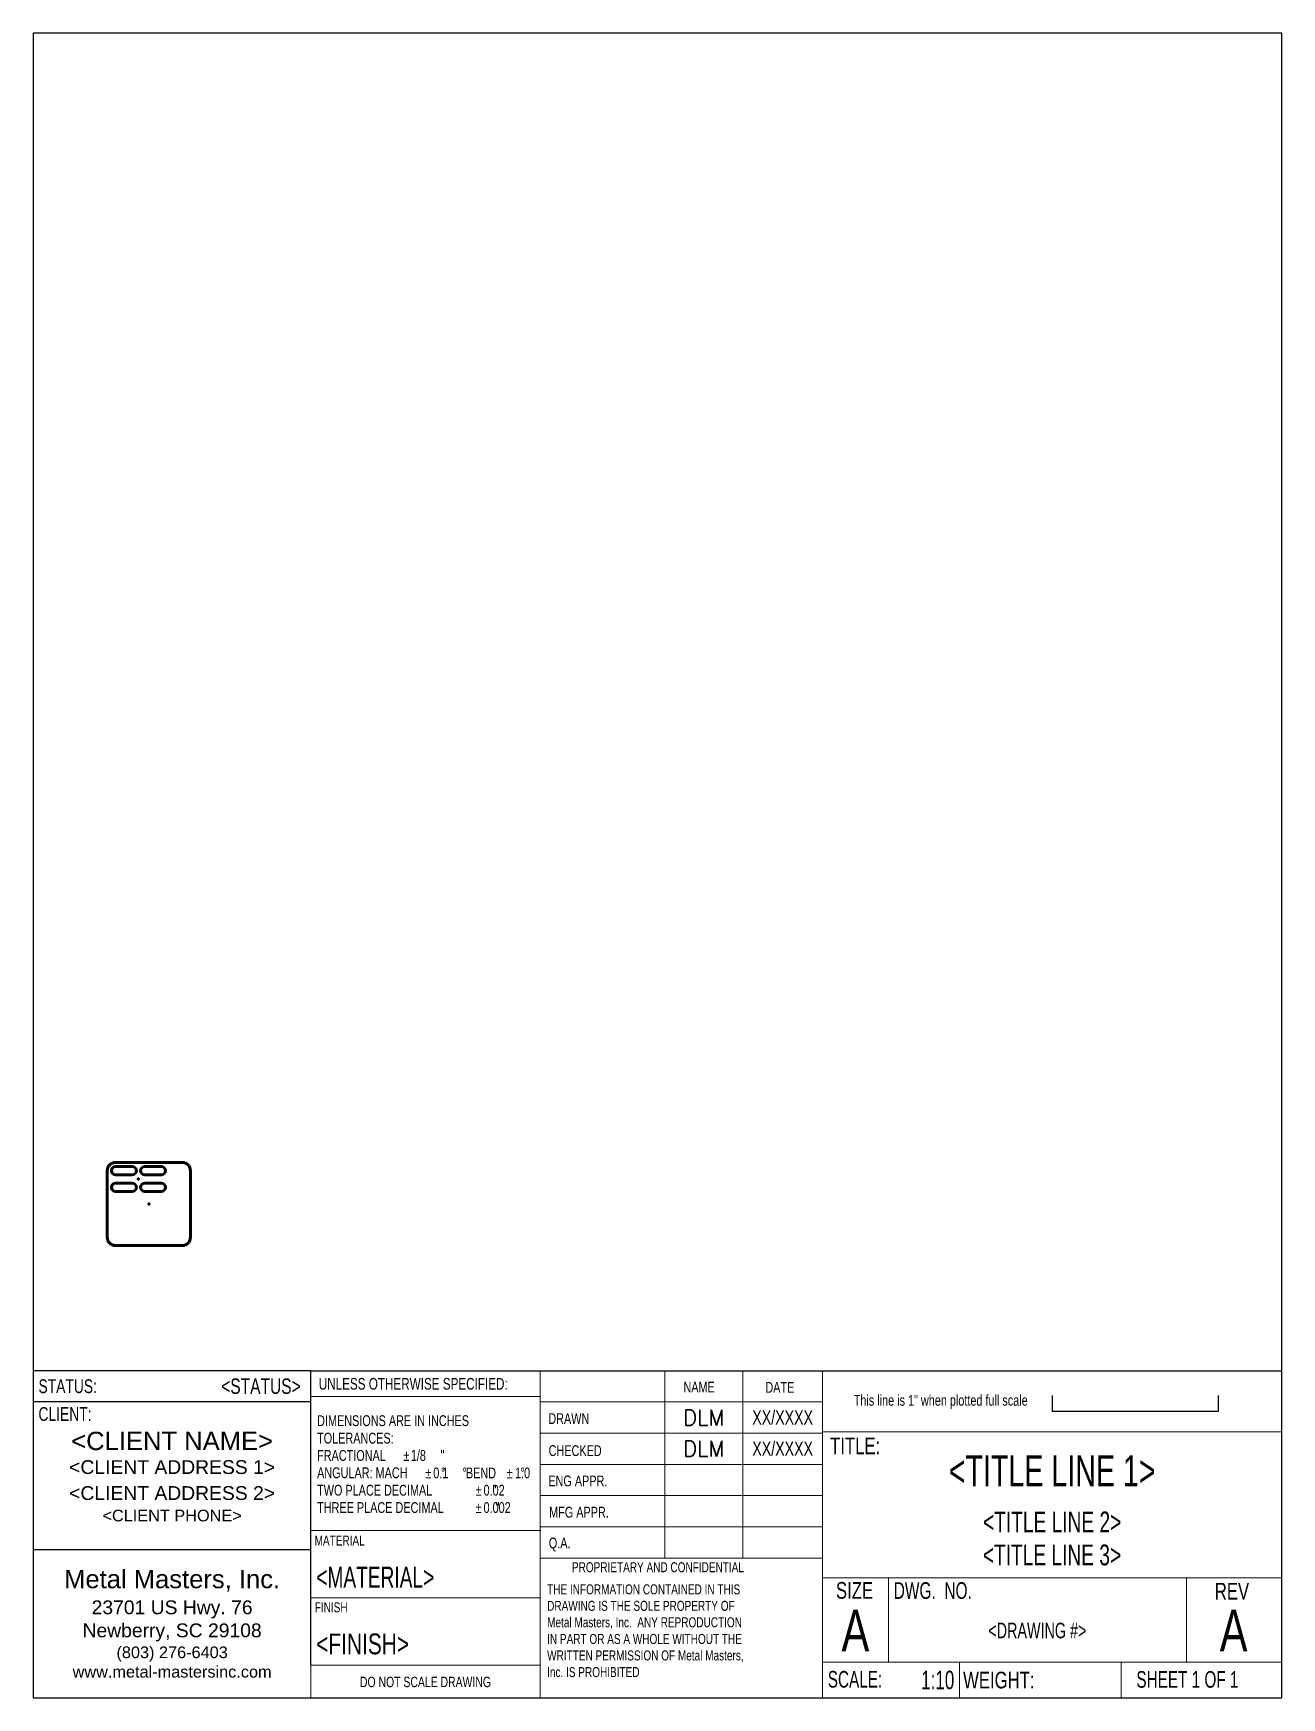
# Paper-space layout 'ANSI A vertical' of a CAD drawing. Header units: inches. Extents: x 0 to 7.5, y 0 to 10.
# The model-space entities are those that its viewports show. They can reach past a viewport. Long polylines and large blocks are cut down to what shows.
import ezdxf

# ---------------------------------------------------------------- set-up
doc = ezdxf.new("R2010")
doc.units = ezdxf.units.IN
doc.header["$MEASUREMENT"] = 0
doc.layers.add('Dimension', color=250, linetype='Continuous', lineweight=158)
doc.layers.add('Hidden', color=7, linetype='Continuous')
doc.layers.get('Hidden').off()
doc.styles.add('ROMANS', font='romans.shx')
doc.styles.add('SLDTEXTSTYLE0', font='TXT', dxfattribs={"width": 0.75})
doc.styles.add('SLDTEXTSTYLE1', font='TXT', dxfattribs={"width": 0.6875})
doc.styles.add('SLDTEXTSTYLE2', font='TXT', dxfattribs={"width": 0.694444})
doc.styles.get("Standard").update_dxf_attribs({"font": 'arial.ttf'})

# ---------------------------------------------------------------- blocks, each defined once
blk = doc.blocks.new('Tolerance Specification')
at = {"color": 0, "linetype": 'Continuous', "lineweight": 0, "char_height": 0.065, "attachment_point": 1, "style": 'SLDTEXTSTYLE0'}
for s, insert in [('DIMENSIONS ARE IN INCHES', (0, 0.084)), ('TOLERANCES:', (0, -0.021)), ('FRACTIONAL', (0, -0.125)), ('\\A1;%%P', (0.519, -0.125)), ('\\A1;"', (0.742, -0.125)), ('ANGULAR: MACH', (0, -0.229)), ('\\A1;%%P  {\\H0.76923x; \\H0.4x; }%%D', (0.651, -0.23)), ('\\pi-0.195,l0.26,t0.26;°', (0.808, -0.23)), ('BEND', (0.894, -0.23)), ('%%P  {\\H0.46154x; }%%D', (1.139, -0.23)), ('TWO PLACE DECIMAL', (0, -0.334)), ('%%P   {\\H0.5x; }"', (0.953, -0.334)), ('THREE PLACE DECIMAL', (0, -0.438)), ('%%P    {\\H0.5x; }"', (0.953, -0.438))]:
    blk.add_mtext(s, dxfattribs=dict(at, insert=insert))
at = {"color": 250, "char_height": 0.065, "attachment_point": 1, "style": 'SLDTEXTSTYLE0'}
for s, insert in [('1/8', (0.563, -0.125)), ('0.1', (0.698, -0.23)), ('1.0', (1.189, -0.23)), ('0.02', (1, -0.334)), ('0.002', (1, -0.438))]:
    blk.add_mtext(s, dxfattribs=dict(at, insert=insert))
blk = doc.blocks.new('Legal Block')
at = {"color": 0, "linetype": 'Continuous', "lineweight": 0, "char_height": 0.06, "attachment_point": 1, "style": 'SLDTEXTSTYLE0'}
for s, insert in [('THE INFORMATION CONTAINED IN THIS', (0, 0.077)), ('DRAWING IS THE SOLE PROPERTY OF', (0, -0.022)), ('Metal Masters, Inc.  ANY REPRODUCTION ', (0, -0.121)), ('IN PART OR AS A WHOLE WITHOUT THE', (0, -0.221)), ('WRITTEN PERMISSION OF Metal Masters,', (0, -0.32)), ('Inc. IS PROHIBITED', (0, -0.42))]:
    blk.add_mtext(s, dxfattribs=dict(at, insert=insert))

msp = doc.modelspace()

# ---------------------------------------------------------------- linework, layer by layer
at = {"layer": 'Dimension'}
for p, q in [((1.5, 4.75), (0.5, 4.75)), ((0.5, 4.25), (1.5, 4.25)), ((3.25, 4.75), (2.25, 4.75)), ((2.25, 4.25), (3.25, 4.25)), ((1.5, 3.75), (0.5, 3.75)), ((0.5, 3.25), (1.5, 3.25)), ((3.25, 3.75), (2.25, 3.75)), ((2.25, 3.25), (3.25, 3.25))]:
    msp.add_line(p, q, dxfattribs=at)
msp.add_lwpolyline([(0.5, 0), (4.5, 0, 0.414214), (5, 0.5), (5, 4.5, 0.414214), (4.5, 5), (0.5, 5, 0.414214), (0, 4.5), (0, 0.5, 0.414214)], format="xyb", close=True, dxfattribs=at)
for centre, start, end in [((0.5, 4.5), 90, 270), ((1.5, 4.5), 270, 90), ((2.25, 4.5), 90, 270), ((3.25, 4.5), 270, 90), ((0.5, 3.5), 90, 270), ((1.5, 3.5), 270, 90), ((2.25, 3.5), 90, 270), ((3.25, 3.5), 270, 90)]:
    msp.add_arc(centre, 0.25, start, end, dxfattribs=at)
for p in [(1.875, 4), (2.5, 2.5)]:
    msp.add_point(p, dxfattribs=at)

psp = doc.layouts.new('ANSI A vertical')

# ---------------------------------------------------------------- linework, layer by layer
at = {"color": 250}
for p, q in [((1.668, 1.964), (0, 1.964)), ((1.668, 1.81), (1.668, 1.964)), ((1.668, 1.964), (7.5, 1.964)), ((1.668, 1.004), (1.668, 1.81)), ((6.121, 1.816), (6.121, 1.722)), ((7.121, 1.722), (7.121, 1.816)), ((1.668, 1.777), (0, 1.777)), ((6.121, 1.722), (7.121, 1.722)), ((1.668, 0.6), (1.668, 1.004)), ((1.668, 0.888), (0, 0.888)), ((1.668, 0.196), (1.668, 0.6))]:
    psp.add_line(p, q, dxfattribs=at)
at = {"color": 250, "linetype": 'Continuous', "lineweight": 18}
for p, q in [((3.045, 1.964), (3.045, 0)), ((3.794, 1.964), (3.794, 0.839)), ((4.262, 1.964), (4.262, 0.839)), ((4.741, 1.964), (4.741, 0)), ((3.045, 1.81), (1.668, 1.81)), ((3.045, 1.777), (4.741, 1.777)), ((3.045, 1.589), (4.741, 1.589)), ((4.741, 1.597), (7.5, 1.597)), ((3.045, 1.402), (4.741, 1.402)), ((4.741, 1.214), (3.045, 1.214)), ((1.668, 1.004), (3.05, 1.004)), ((4.741, 1.027), (3.045, 1.027)), ((4.741, 0.839), (3.05, 0.839)), ((4.741, 0.72), (7.5, 0.72)), ((5.137, 0.72), (5.137, 0.213)), ((6.928, 0.72), (6.928, 0.213)), ((1.668, 0.6), (3.045, 0.6)), ((4.741, 0.213), (7.5, 0.213)), ((5.564, 0.213), (5.564, 0)), ((6.536, 0.213), (6.536, 0)), ((1.668, 0), (1.668, 0.196)), ((1.668, 0.196), (3.045, 0.196))]:
    psp.add_line(p, q, dxfattribs=at)
at = {"color": 250}
psp.add_lwpolyline([(0, 0), (7.5, 0), (7.5, 10), (0, 10)], close=True, dxfattribs=at)

# ---------------------------------------------------------------- block references
at = {"color": 250, "linetype": 'Continuous', "lineweight": 0}
for name, p in [('Tolerance Specification', (1.705, 1.613)), ('Legal Block', (3.087, 0.604))]:
    psp.add_blockref(name, p, dxfattribs=at)

# ---------------------------------------------------------------- texts
for s, insert, char_height, attachment_point, style in [('STATUS:', (0.031, 1.871), 0.083, 4, 'SLDTEXTSTYLE0'), ('UNLESS OTHERWISE SPECIFIED:', (1.715, 1.921), 0.07, 1, 'SLDTEXTSTYLE0'), ('NAME', (3.906, 1.899), 0.065, 1, 'SLDTEXTSTYLE0'), ('DATE', (4.398, 1.897), 0.065, 1, 'SLDTEXTSTYLE0'), ('CLIENT:', (0.031, 1.746), 0.083, 1, 'SLDTEXTSTYLE0'), ('DRAWN', (3.094, 1.677), 0.065, 4, 'SLDTEXTSTYLE0'), ('CHECKED', (3.096, 1.517), 0.065, 1, 'SLDTEXTSTYLE0'), ('TITLE:', (4.787, 1.563), 0.1, 1, 'SLDTEXTSTYLE0'), ('ENG APPR.', (3.094, 1.335), 0.065, 1, 'SLDTEXTSTYLE0'), ('MFG APPR.', (3.099, 1.147), 0.065, 1, 'SLDTEXTSTYLE0'), ('MATERIAL', (1.69, 0.974), 0.06, 1, 'SLDTEXTSTYLE0'), ('Q.A.', (3.097, 0.962), 0.065, 1, 'SLDTEXTSTYLE0'), ('PROPRIETARY AND CONFIDENTIAL', (3.236, 0.814), 0.06, 1, 'SLDTEXTSTYLE0'), ('SIZE', (4.822, 0.695), 0.1, 1, 'SLDTEXTSTYLE0'), ('DWG.  NO.', (5.169, 0.694), 0.1, 1, 'SLDTEXTSTYLE2'), ('REV', (7.098, 0.69), 0.1, 1, 'SLDTEXTSTYLE0'), ('FINISH', (1.691, 0.573), 0.06, 1, 'SLDTEXTSTYLE0'), ('A', (4.939, 0.403), 0.25, 5, 'SLDTEXTSTYLE0'), ('DO NOT SCALE DRAWING', (2.356, 0.126), 0.0625, 2, 'SLDTEXTSTYLE0'), ('SCALE: ', (4.773, 0.11), 0.1, 4, 'SLDTEXTSTYLE1'), ('WEIGHT:', (5.586, 0.156), 0.1, 1, 'SLDTEXTSTYLE0'), ('SHEET 1 OF 1', (6.627, 0.16), 0.1, 1, 'SLDTEXTSTYLE1')]:
    psp.add_mtext(s, dxfattribs=dict(at, insert=insert, char_height=char_height, attachment_point=attachment_point, style=style))
at = {"color": 250}
for s, insert, char_height, attachment_point, style in [('<STATUS>', (1.606, 1.871), 0.093, 6, 'SLDTEXTSTYLE0'), ('DLM', (4.028, 1.683), 0.0938, 5, 'ROMANS'), ('XX/XXXX', (4.502, 1.683), 0.085, 5, 'SLDTEXTSTYLE0'), ('DLM', (4.028, 1.496), 0.0938, 5, 'ROMANS'), ('XX/XXXX', (4.502, 1.496), 0.085, 5, 'SLDTEXTSTYLE0'), ('<TITLE LINE 1>', (6.121, 1.363), 0.187, 5, 'SLDTEXTSTYLE1'), ('<TITLE LINE 2>', (6.121, 1.056), 0.125, 5, 'SLDTEXTSTYLE1'), ('<TITLE LINE 3>', (6.12, 0.857), 0.125, 5, 'SLDTEXTSTYLE1'), ('<MATERIAL>', (1.7, 0.662), 0.125, 7, 'SLDTEXTSTYLE1'), ('A', (7.211, 0.403), 0.25, 5, 'SLDTEXTSTYLE0'), ('<DRAWING #>', (6.032, 0.403), 0.09375, 5, 'SLDTEXTSTYLE1'), ('<FINISH>', (1.7, 0.259), 0.125, 7, 'SLDTEXTSTYLE0'), ('1:10', (5.533, 0.106), 0.1111, 6, 'SLDTEXTSTYLE1')]:
    psp.add_mtext(s, dxfattribs=dict(at, insert=insert, char_height=char_height, attachment_point=attachment_point, style=style))
at = {"color": 250, "insert": (4.929, 1.777), "char_height": 0.065, "attachment_point": 4, "style": 'SLDTEXTSTYLE0'}
psp.add_mtext_dynamic_manual_height_columns('This line is 1" when plotted full scale', width=1.06399, gutter_width=1, heights=[0.264], dxfattribs=at)
at = {"color": 250, "attachment_point": 5}
for s, insert, char_height in [('<CLIENT NAME>', (0.834, 1.542), 0.11), ('<CLIENT ADDRESS 1>', (0.834, 1.385), 0.083), ('<CLIENT ADDRESS 2>', (0.834, 1.229), 0.083), ('<CLIENT PHONE>', (0.834, 1.094), 0.07)]:
    psp.add_mtext(s, dxfattribs=dict(at, insert=insert, char_height=char_height))
at = {"color": 250, "insert": (0.834, 0.444), "char_height": 0.11, "attachment_point": 5}
psp.add_mtext_dynamic_manual_height_columns('Metal Masters, Inc.\\P{\\H0.75455x;23701 US Hwy. 76\\PNewberry, SC 29108\\P\\H0.84337x;(803) 276-6403\\H1.18571x;\\P\\H0.84337x;www.metal-mastersinc.com}', width=1.30116, gutter_width=1, heights=[0], dxfattribs=at)

# ---------------------------------------------------------------- viewports
at = {"layer": 'Hidden'}
psp.add_viewport(center=(3.75, 5.982), size=(7.5, 8.0357), view_center_point=(33.057, 32.657), view_height=80.3565, dxfattribs=at)

doc.saveas('drawing.dxf')
